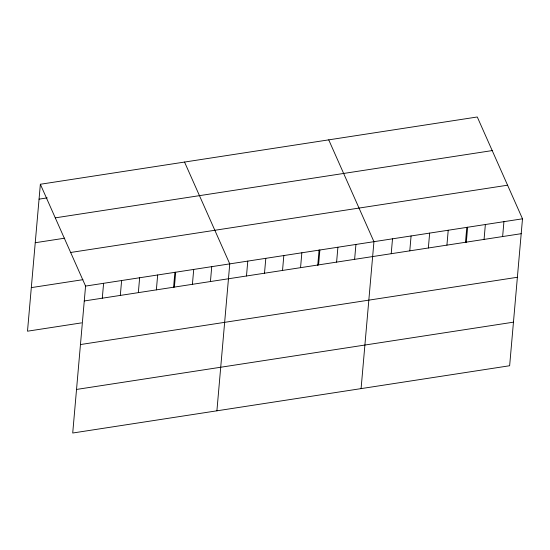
<?xml version="1.0" encoding="UTF-8"?>
<svg xmlns="http://www.w3.org/2000/svg" width="550" height="550" viewBox="0 0 550 550"><rect width="100%" height="100%" fill="white"/><g stroke="black" fill="none" stroke-linecap="round" stroke-linejoin="round"><path stroke-width="0.82" d="M40.356 184.257L85.573 286.082L72.717 433.015L509.644 365.743L522.5 218.804L477.283 116.985L40.356 184.257L27.5 331.196L81.572 322.871M102.293 298.196L103.599 283.305M120.319 295.419L121.619 280.528M138.339 292.641L139.645 277.757M156.365 289.871L157.671 274.979M173.553 287.636L174.9 272.257M174.391 287.093L175.691 272.202M192.411 284.316L193.717 269.431M210.437 281.545L211.736 266.654M216.906 410.816L229.762 263.876L184.539 162.058M246.482 275.99L247.782 261.106M264.502 273.219L265.808 258.328M282.528 270.442L283.827 255.551M300.548 267.671L301.854 252.78M317.742 265.43L319.082 250.051M318.574 264.894L319.873 250.002M336.6 262.116L337.899 247.232M354.619 259.346L355.926 244.454M361.089 388.616L373.945 241.677L328.728 139.858M391.215 253.708L392.514 238.817M409.784 250.848L411.084 235.957M428.354 247.988L429.653 233.104M446.923 245.128L448.223 230.244M465.493 242.275L466.792 227.384M466.297 242.557L467.638 227.178M484.062 239.415L485.361 224.524M502.631 236.555L503.931 221.664M39.05 199.148L47.245 197.883M55.275 217.855L492.202 150.583M35.241 242.722L64.735 238.184M70.654 252.478L507.574 185.206M31.316 287.616L82.926 279.675M85.573 286.082L522.5 218.804M84.274 300.967L521.201 233.695M80.458 344.548L517.385 277.269M76.532 389.441L513.459 322.169"/></g></svg>
